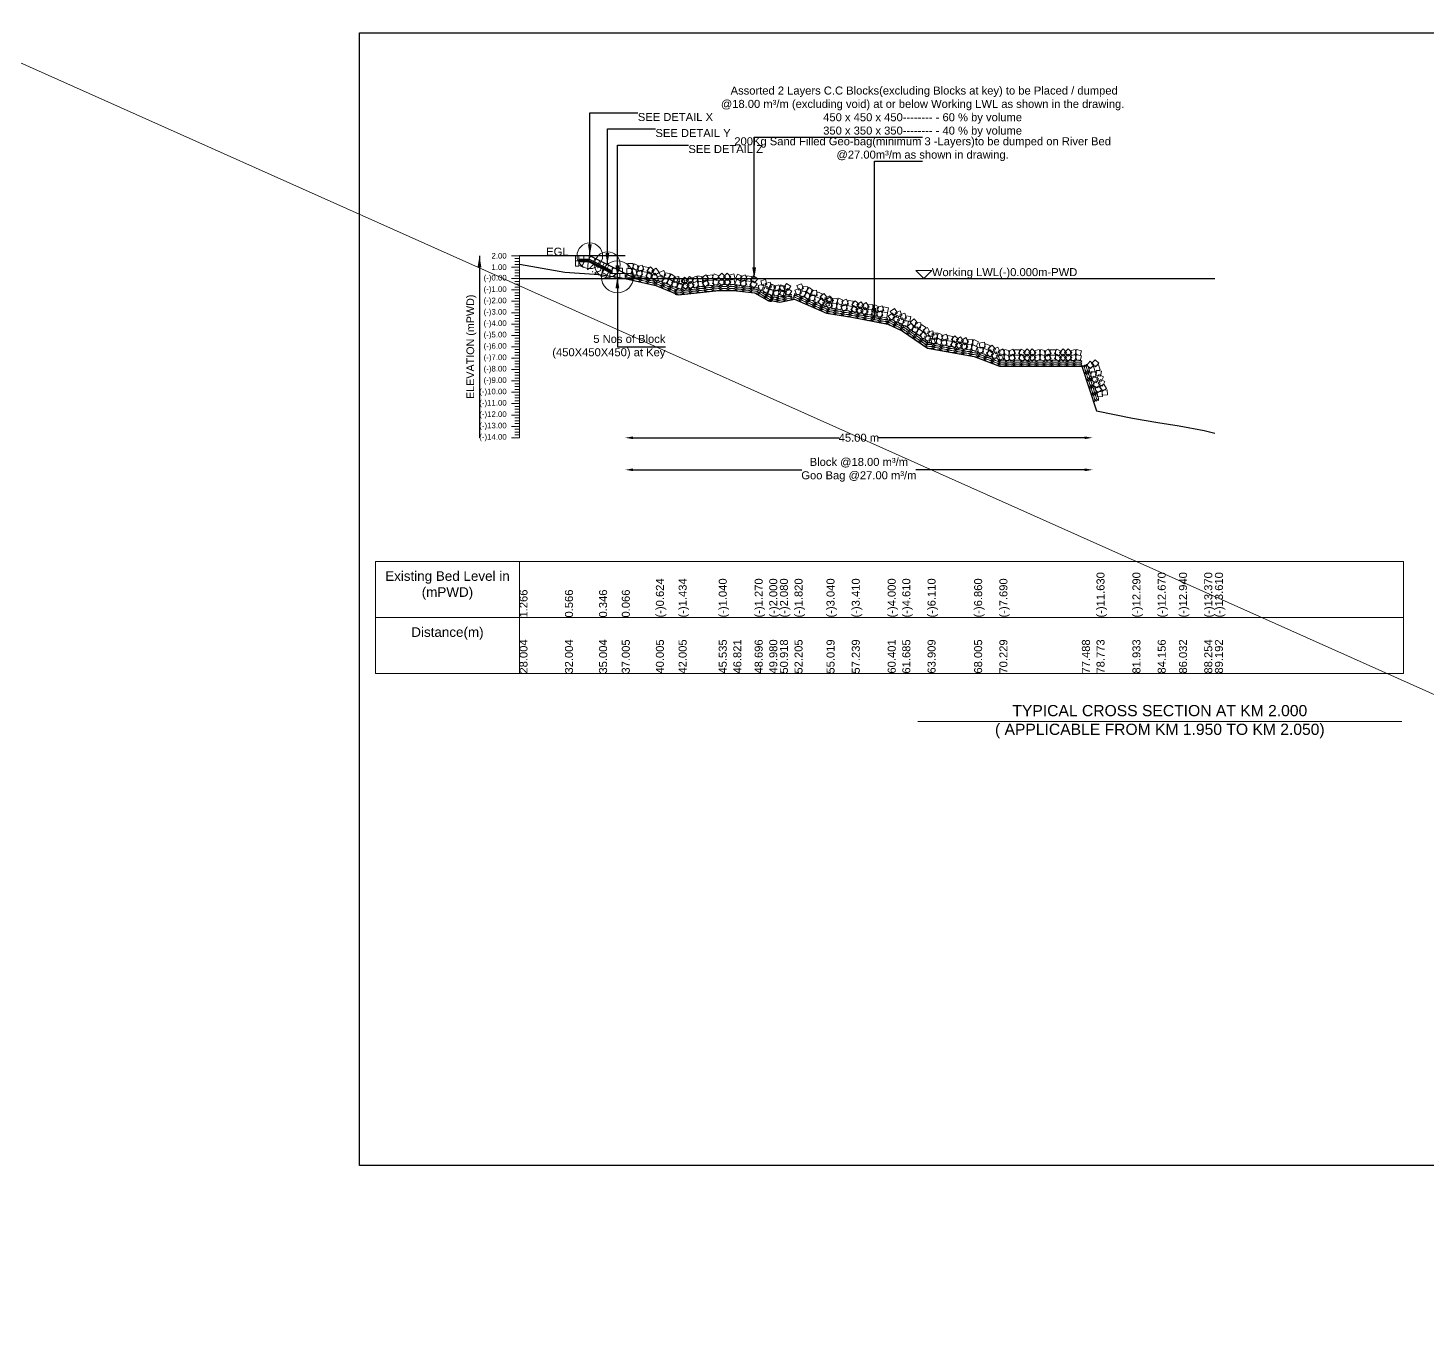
# Model space of a CAD drawing. Header units: inches. Extents: x 89000 to 1304432, y -10828 to 220529.
# Drawn here: x 489389 to 498129, y 171177 to 179231 of the extents above; entities that cross this region are included whole.
import ezdxf

# ---------------------------------------------------------------- set-up
doc = ezdxf.new("R2010")
doc.units = ezdxf.units.IN
doc.header["$LTSCALE"] = 7
doc.header["$MEASUREMENT"] = 0
for name, color, linetype, lineweight in [('Cross section Data Border', 7, 'Continuous', 9), ('Cross Section Labels', 7, 'Continuous', 9), ('Existing_Bed_Level for Xsection', 7, 'Continuous', 25), ('Long Section Labels', 7, 'Continuous', 9)]:
    doc.layers.add(name, color=color, linetype=linetype, lineweight=lineweight)
doc.styles.get("Standard").update_dxf_attribs({"font": 'arial.ttf'})
doc.dimstyles.new('Appron Lebeling Style', dxfattribs={"dimtxt": 50, "dimasz": 50, "dimexe": 0.18, "dimexo": 0.0625, "dimgap": 0.09, "dimtad": 0, "dimtih": 1, "dimtoh": 1, "dimdec": 4, "dimzin": 0, "dimdsep": 46, "dimtxsty": 'Standard', "dimcen": 0.09, "dimse1": 1, "dimse2": 1, "dimadec": 0, "dimazin": 0, "dimtfac": 1, "dimtdec": 4, "dimtofl": 0, "dimtmove": 0, "dimatfit": 3, "dimfxl": 1, "dimtolj": 1, "dimtzin": 0, "dimarcsym": 0})
doc.dimstyles.get("Standard").update_dxf_attribs({"dimtxt": 0.18, "dimasz": 0.18, "dimexe": 0.18, "dimexo": 0.0625, "dimgap": 0.09, "dimtad": 0, "dimtih": 1, "dimtoh": 1, "dimdec": 4, "dimzin": 0, "dimdsep": 46, "dimtxsty": 'Standard', "dimcen": 0.09, "dimadec": 0, "dimazin": 0, "dimtfac": 1, "dimtdec": 4, "dimtofl": 0, "dimtmove": 0, "dimatfit": 3, "dimfxl": 1, "dimtolj": 1, "dimtzin": 0, "dimarcsym": 0})

# ---------------------------------------------------------------- blocks, each defined once
blk = doc.blocks.new('*D38')
at = {"layer": 'Cross Section Labels', "color": 0, "lineweight": -2, "transparency": 16777216}
for p, q in [((493169.1, 176672.9), (494456.2, 176672.9)), ((495990.5, 176672.9), (494703.4, 176672.9))]:
    blk.add_line(p, q, dxfattribs=at)
at = {"layer": 'Cross Section Labels', "color": 0, "transparency": 16777216}
for points in [[(493169.1, 176681.3), (493169.1, 176664.6), (493119.1, 176672.9)], [(495990.5, 176681.3), (495990.5, 176664.6), (496040.5, 176672.9)]]:
    blk.add_solid(points, dxfattribs=at)
at = {"layer": 'Defpoints', "color": 0, "transparency": 16777216}
for p in [(493119.1, 177666.9), (496040.5, 176914.2), (496040.5, 176672.9)]:
    blk.add_point(p, dxfattribs=at)
at = {"layer": 'Cross Section Labels', "color": 0, "transparency": 16777216, "insert": (494579.8, 176672.9), "char_height": 50, "attachment_point": 5}
blk.add_mtext('\\A1;45.00 m', dxfattribs=at)
blk = doc.blocks.new('*D39')
at = {"layer": 'Cross Section Labels', "color": 0, "lineweight": -2, "transparency": 16777216}
for p, q in [((493169.1, 176472.9), (494224.2, 176472.9)), ((495990.5, 176472.9), (494935.4, 176472.9))]:
    blk.add_line(p, q, dxfattribs=at)
at = {"layer": 'Cross Section Labels', "color": 0, "transparency": 16777216}
for points in [[(493169.1, 176481.3), (493169.1, 176464.6), (493119.1, 176472.9)], [(495990.5, 176481.3), (495990.5, 176464.6), (496040.5, 176472.9)]]:
    blk.add_solid(points, dxfattribs=at)
at = {"layer": 'Defpoints', "color": 0, "transparency": 16777216}
for p in [(493119.1, 177666.9), (496040.5, 176914.2), (496040.5, 176472.9)]:
    blk.add_point(p, dxfattribs=at)
at = {"layer": 'Cross Section Labels', "color": 0, "transparency": 16777216, "insert": (494579.8, 176472.9), "char_height": 50, "attachment_point": 5}
blk.add_mtext('\\A1;Block @18.00 m³/m ^JGoo Bag @27.00 m³/m ', dxfattribs=at)

msp = doc.modelspace()

# ---------------------------------------------------------------- linework, layer by layer
msp.add_lwpolyline([(491459.68143, 179200.63194), (501459.68143, 179200.63194), (501459.68143, 172129.63194), (491459.68143, 172129.63194)], close=True)
at = {"layer": 'Cross section Data Border'}
msp.add_lwpolyline([(491559.68143, 175900.63194), (497982.33019, 175900.63194), (497982.33019, 175200.63194), (491559.68143, 175200.63194)], close=True, dxfattribs=at)
for points in [[(492459.68143, 175900.63194), (492459.68143, 175200.63194)], [(491559.68143, 175550.63194), (497982.33019, 175550.63194)]]:
    msp.add_lwpolyline(points, dxfattribs=at)
at = {"layer": 'Cross Section Labels'}
msp.add_line((398245.37019, 219683.66122), (824810.70103, 29239.67295), dxfattribs=at)
msp.add_lwpolyline([(494986.13875, 177666.94194), (495036.13875, 177716.94194), (494936.13875, 177716.94194)], close=True, dxfattribs=at)
msp.add_lwpolyline([(494947.68143, 174900.63194), (496459.68143, 174900.63194), (497971.68143, 174900.63194)], dxfattribs=at)
for centre, radius in [((492899.03875, 177808.94194), 80), ((493009.08875, 177753.91694), 80), ((493071.21375, 177677.59194), 100)]:
    msp.add_circle(centre, radius, dxfattribs=at)
at = {"layer": 'Existing_Bed_Level for Xsection'}
for points in [[(493119.13875, 177808.94194), (492459.68143, 177808.94194)], [(493183.03875, 177666.94194), (492903.53615, 177806.69324), (492899.03875, 177808.94194), (492894.0105, 177808.94194), (492830.1105, 177808.94194)], [(492830.1105, 177787.64194), (492894.0105, 177787.64194), (493039.26375, 177715.01531)], [(492830.1105, 177780.54194), (492892.33442, 177780.54194), (493039.26375, 177707.07727)], [(492830.1105, 177773.44194), (492890.65834, 177773.44194), (493039.26375, 177699.13923)], [(492459.68143, 177756.82794), (492743.71736, 177707.12794), (492956.7443, 177691.50794), (493098.76226, 177671.62794), (493311.7892, 177622.63794), (493453.80717, 177565.12794), (493704.39721, 177593.10194), (493795.69558, 177593.10194), (493928.83696, 177576.77194), (494020.04319, 177524.94194), (494020.04319, 177531.33194), (494086.58162, 177519.26194), (494177.98634, 177537.72194), (494377.74473, 177451.10194), (494535.43062, 177424.83194), (494759.87039, 177382.94194), (494851.03542, 177339.63194), (495008.93812, 177233.13194), (495299.81477, 177179.88194), (495457.65942, 177120.95194), (495973.0646, 177120.95194), (496064.28347, 176841.21194), (496288.66353, 176794.35194), (496446.53939, 176767.37194), (496579.6698, 176748.20194), (496737.45408, 176717.67194), (496804.09732, 176700.63194)], [(492459.68143, 177666.94194), (496804.09732, 177666.94194)]]:
    msp.add_lwpolyline(points, dxfattribs=at)
at = {"layer": 'Long Section Labels'}
for points in [[(492459.68143, 177808.94194), (492409.68143, 177808.94194)], [(492459.68143, 177791.19194), (492429.68143, 177791.19194)], [(492459.68143, 177773.44194), (492429.68143, 177773.44194)], [(492459.68143, 176672.94194), (492459.68143, 176743.94194), (492459.68143, 176814.94194), (492459.68143, 176885.94194), (492459.68143, 176956.94194), (492459.68143, 177027.94194), (492459.68143, 177098.94194), (492459.68143, 177169.94194), (492459.68143, 177240.94194), (492459.68143, 177311.94194), (492459.68143, 177382.94194), (492459.68143, 177453.94194), (492459.68143, 177524.94194), (492459.68143, 177595.94194), (492459.68143, 177666.94194), (492459.68143, 177737.94194), (492459.68143, 177808.94194)], [(492459.68143, 177737.94194), (492409.68143, 177737.94194)], [(492459.68143, 177755.69194), (492429.68143, 177755.69194)], [(492459.68143, 177720.19194), (492429.68143, 177720.19194)], [(492459.68143, 177702.44194), (492429.68143, 177702.44194)], [(492459.68143, 177684.69194), (492429.68143, 177684.69194)], [(492459.68143, 177666.94194), (492409.68143, 177666.94194)], [(492459.68143, 177595.94194), (492409.68143, 177595.94194)], [(492459.68143, 177649.19194), (492429.68143, 177649.19194)], [(492459.68143, 177631.44194), (492429.68143, 177631.44194)], [(492459.68143, 177613.69194), (492429.68143, 177613.69194)], [(492459.68143, 177524.94194), (492409.68143, 177524.94194)], [(492459.68143, 177578.19194), (492429.68143, 177578.19194)], [(492459.68143, 177560.44194), (492429.68143, 177560.44194)], [(492459.68143, 177542.69194), (492429.68143, 177542.69194)], [(492459.68143, 177507.19194), (492429.68143, 177507.19194)], [(492459.68143, 177453.94194), (492409.68143, 177453.94194)], [(492459.68143, 177489.44194), (492429.68143, 177489.44194)], [(492459.68143, 177471.69194), (492429.68143, 177471.69194)], [(492459.68143, 177436.19194), (492429.68143, 177436.19194)], [(492459.68143, 177418.44194), (492429.68143, 177418.44194)], [(492459.68143, 177382.94194), (492409.68143, 177382.94194)], [(492459.68143, 177400.69194), (492429.68143, 177400.69194)], [(492459.68143, 177365.19194), (492429.68143, 177365.19194)], [(492459.68143, 177347.44194), (492429.68143, 177347.44194)], [(492459.68143, 177329.69194), (492429.68143, 177329.69194)], [(492459.68143, 177311.94194), (492409.68143, 177311.94194)], [(492459.68143, 177240.94194), (492409.68143, 177240.94194)], [(492459.68143, 177294.19194), (492429.68143, 177294.19194)], [(492459.68143, 177276.44194), (492429.68143, 177276.44194)], [(492459.68143, 177258.69194), (492429.68143, 177258.69194)], [(492459.68143, 177169.94194), (492409.68143, 177169.94194)], [(492459.68143, 177223.19194), (492429.68143, 177223.19194)], [(492459.68143, 177205.44194), (492429.68143, 177205.44194)], [(492459.68143, 177187.69194), (492429.68143, 177187.69194)], [(492459.68143, 177098.94194), (492409.68143, 177098.94194)], [(492459.68143, 177152.19194), (492429.68143, 177152.19194)], [(492459.68143, 177134.44194), (492429.68143, 177134.44194)], [(492459.68143, 177116.69194), (492429.68143, 177116.69194)], [(492459.68143, 177081.19194), (492429.68143, 177081.19194)], [(492459.68143, 177027.94194), (492409.68143, 177027.94194)], [(492459.68143, 177063.44194), (492429.68143, 177063.44194)], [(492459.68143, 177045.69194), (492429.68143, 177045.69194)], [(492459.68143, 177010.19194), (492429.68143, 177010.19194)], [(492459.68143, 176992.44194), (492429.68143, 176992.44194)], [(492459.68143, 176956.94194), (492409.68143, 176956.94194)], [(492459.68143, 176974.69194), (492429.68143, 176974.69194)], [(492459.68143, 176939.19194), (492429.68143, 176939.19194)], [(492459.68143, 176921.44194), (492429.68143, 176921.44194)], [(492459.68143, 176903.69194), (492429.68143, 176903.69194)], [(492459.68143, 176885.94194), (492409.68143, 176885.94194)], [(492459.68143, 176814.94194), (492409.68143, 176814.94194)], [(492459.68143, 176868.19194), (492429.68143, 176868.19194)], [(492459.68143, 176850.44194), (492429.68143, 176850.44194)], [(492459.68143, 176832.69194), (492429.68143, 176832.69194)], [(492459.68143, 176743.94194), (492409.68143, 176743.94194)], [(492459.68143, 176797.19194), (492429.68143, 176797.19194)], [(492459.68143, 176779.44194), (492429.68143, 176779.44194)], [(492459.68143, 176761.69194), (492429.68143, 176761.69194)], [(492459.68143, 176726.19194), (492429.68143, 176726.19194)], [(492459.68143, 176672.94194), (492409.68143, 176672.94194)], [(492459.68143, 176708.44194), (492429.68143, 176708.44194)], [(492459.68143, 176690.69194), (492429.68143, 176690.69194)]]:
    msp.add_lwpolyline(points, dxfattribs=at)
for points in [[(492830.1105, 177808.94194), (492808.8105, 177808.94194), (492808.8105, 177776.99194), (492830.1105, 177776.99194)], [(492830.1105, 177776.99194), (492808.8105, 177776.99194), (492808.8105, 177745.04194), (492830.1105, 177745.04194)], [(492862.0605, 177808.94194), (492830.1105, 177808.94194), (492830.1105, 177787.64194), (492862.0605, 177787.64194)], [(492894.0105, 177808.94194), (492862.0605, 177808.94194), (492862.0605, 177787.64194), (492894.0105, 177787.64194)], [(492932.1131, 177792.40476), (492903.53615, 177806.69324), (492894.0105, 177787.64194), (492922.58745, 177773.35346)], [(492960.69005, 177778.11629), (492932.1131, 177792.40476), (492922.58745, 177773.35346), (492951.1644, 177759.06499)], [(492989.267, 177763.82781), (492960.69005, 177778.11629), (492951.1644, 177759.06499), (492979.74135, 177744.77651)], [(493017.84395, 177749.53934), (492989.267, 177763.82781), (492979.74135, 177744.77651), (493008.3183, 177730.48804)], [(493046.4209, 177735.25086), (493017.84395, 177749.53934), (493008.3183, 177730.48804), (493036.89525, 177716.19957)], [(493055.23875, 177698.89194), (493023.28875, 177698.89194), (493023.28875, 177666.94194), (493055.23875, 177666.94194)], [(493071.21375, 177730.84194), (493039.26375, 177730.84194), (493039.26375, 177698.89194), (493071.21375, 177698.89194)], [(493087.18875, 177698.89194), (493055.23875, 177698.89194), (493055.23875, 177666.94194), (493087.18875, 177666.94194)], [(493103.16375, 177730.84194), (493071.21375, 177730.84194), (493071.21375, 177698.89194), (493103.16375, 177698.89194)], [(493119.13875, 177698.89194), (493087.18875, 177698.89194), (493087.18875, 177666.94194), (493119.13875, 177666.94194)], [(493161.79346, 177730.75809), (493129.86411, 177729.60944), (493131.01276, 177697.6801), (493162.94211, 177698.82875)], [(493168.95412, 177761.89533), (493137.02477, 177760.74668), (493138.17342, 177728.81733), (493170.10277, 177729.96598)], [(493199.14094, 177713.67779), (493170.921, 177728.65902), (493155.93976, 177700.43908), (493184.1597, 177685.45785)], [(493206.3016, 177744.81502), (493178.08165, 177759.79626), (493163.10042, 177731.57632), (493191.32036, 177716.59508)], [(493219.27886, 177719.84807), (493188.72729, 177710.49905), (493198.07631, 177679.94748), (493228.62788, 177689.2965)], [(493226.43952, 177750.9853), (493195.88795, 177741.63629), (493205.23696, 177711.08472), (493235.78854, 177720.43373)], [(493258.96377, 177704.72541), (493227.82653, 177711.88607), (493220.66587, 177680.74883), (493251.80311, 177673.58817)], [(493266.12443, 177735.86264), (493234.98719, 177743.0233), (493227.82653, 177711.88607), (493258.96377, 177704.72541)], [(493293.52919, 177686.39767), (493270.13085, 177708.15359), (493248.37493, 177684.75525), (493271.77326, 177662.99933)], [(493300.68985, 177717.5349), (493277.29151, 177739.29083), (493255.53558, 177715.89249), (493278.93392, 177694.13656)], [(493307.16141, 177700.43113), (493280.07396, 177683.48792), (493297.01718, 177656.40047), (493324.10463, 177673.34368)], [(493314.32207, 177731.56837), (493287.23462, 177714.62515), (493304.17783, 177687.5377), (493331.26528, 177704.48092)], [(493361.58509, 177658.78425), (493349.11284, 177688.1993), (493319.69778, 177675.72705), (493332.17003, 177646.312)], [(493373.57725, 177688.39827), (493361.105, 177717.81333), (493331.68995, 177705.34108), (493344.1622, 177675.92602)], [(493400.05865, 177698.77603), (493368.34911, 177702.68853), (493364.4366, 177670.979), (493396.14614, 177667.06649)], [(493434.23696, 177676.00733), (493408.73967, 177695.26066), (493389.48634, 177669.76337), (493414.98363, 177650.51004)], [(493455.09701, 177678.91707), (493423.45179, 177674.51452), (493427.85434, 177642.8693), (493459.49956, 177647.27185)], [(493546.85348, 177660.1816), (493521.8865, 177680.11781), (493501.95029, 177655.15084), (493526.91726, 177635.21462)], [(493565.20615, 177681.91041), (493535.45509, 177670.26236), (493547.10314, 177640.51131), (493576.8542, 177652.15936)], [(493606.1014, 177678.14879), (493574.51412, 177682.94949), (493569.71343, 177651.36221), (493601.3007, 177646.56152)], [(493623.06367, 177690.63436), (493597.32595, 177671.70364), (493616.25668, 177645.96592), (493641.9944, 177664.89664)], [(493665.517, 177689.49349), (493633.76424, 177685.94885), (493637.30888, 177654.19608), (493669.06164, 177657.74072)], [(493704.1996, 177683.63422), (493674.92091, 177696.42332), (493662.13181, 177667.14464), (493691.41049, 177654.35553)], [(493724.38502, 177699.829), (493701.78396, 177677.24593), (493724.36703, 177654.64488), (493746.96808, 177677.22794)], [(493778.91808, 177677.24593), (493756.31703, 177699.829), (493733.73396, 177677.22794), (493756.33502, 177654.64488)], [(493799.56813, 177696.8045), (493768.70846, 177688.52904), (493776.98392, 177657.66937), (493807.84359, 177665.94483)], [(493851.08282, 177682.45081), (493821.46013, 177694.42155), (493809.48939, 177664.79886), (493839.11208, 177652.82811)], [(493870.4714, 177690.67829), (493841.05543, 177678.20819), (493853.52553, 177648.79223), (493882.9415, 177661.26233)], [(493911.51179, 177679.75708), (493879.79943, 177683.64666), (493875.90986, 177651.9343), (493907.62222, 177648.04472)], [(493947.79308, 177665.11665), (493922.26265, 177684.32602), (493903.05329, 177658.79559), (493928.58372, 177639.58622)], [(493388.06648, 177669.162), (493356.35695, 177673.07451), (493352.44444, 177641.36497), (493384.15398, 177637.45246)], [(493422.2448, 177646.3933), (493396.74751, 177665.64663), (493377.49418, 177640.14934), (493402.99147, 177620.89601)], [(493443.10485, 177649.30304), (493411.45963, 177644.9005), (493415.86218, 177613.25527), (493447.5074, 177617.65782)], [(493479.90063, 177628.09793), (493450.28661, 177640.09009), (493438.29444, 177610.47606), (493467.90847, 177598.4839)], [(493481.93025, 177658.82173), (493452.65157, 177671.61083), (493439.86246, 177642.33215), (493469.14115, 177629.54304)], [(493485.47489, 177627.06896), (493456.19621, 177639.85807), (493443.4071, 177610.57938), (493472.68579, 177597.79028)], [(493491.8928, 177657.71195), (493462.27877, 177669.70412), (493450.28661, 177640.09009), (493479.90063, 177628.09793)], [(493490.15162, 177676.57517), (493470.19553, 177651.62408), (493495.14662, 177631.66799), (493515.10271, 177656.61908)], [(493493.69626, 177644.8224), (493473.74017, 177619.87131), (493498.69126, 177599.91522), (493518.64735, 177624.86631)], [(493550.39812, 177628.42883), (493525.43115, 177648.36505), (493505.49493, 177623.39808), (493530.46191, 177603.46186)], [(493568.75079, 177650.15765), (493538.99974, 177638.5096), (493550.64779, 177608.75854), (493580.39884, 177620.40659)], [(493609.64604, 177646.39603), (493578.05877, 177651.19672), (493573.25807, 177619.60945), (493604.84534, 177614.80875)], [(493626.60832, 177658.8816), (493600.8706, 177639.95088), (493619.80132, 177614.21316), (493645.53904, 177633.14388)], [(493669.06164, 177657.74072), (493637.30888, 177654.19608), (493640.85352, 177622.44332), (493672.60628, 177625.98796)], [(493707.74424, 177651.88145), (493678.46556, 177664.67056), (493665.67645, 177635.39187), (493694.95514, 177622.60277)], [(493724.38502, 177667.879), (493701.78396, 177645.29593), (493724.36703, 177622.69488), (493746.96808, 177645.27794)], [(493778.91808, 177645.29593), (493756.31703, 177667.879), (493733.73396, 177645.27794), (493756.33502, 177622.69488)], [(493799.56813, 177664.8545), (493768.70846, 177656.57904), (493776.98392, 177625.71937), (493807.84359, 177633.99483)], [(493847.19325, 177650.73845), (493817.57056, 177662.70919), (493805.59982, 177633.0865), (493835.22251, 177621.11576)], [(493866.58183, 177658.96594), (493837.16586, 177646.49583), (493849.63596, 177617.07987), (493879.05193, 177629.54997)], [(493907.62222, 177648.04472), (493875.90986, 177651.9343), (493872.02029, 177620.22194), (493903.73265, 177616.33237)], [(493943.90351, 177633.40429), (493918.37308, 177652.61366), (493899.16372, 177627.08323), (493924.69415, 177607.87386)], [(493981.60579, 177632.79258), (493950.79832, 177624.32483), (493959.26607, 177593.51737), (493990.07353, 177601.98512)], [(493997.39129, 177660.57063), (493966.58383, 177652.10289), (493975.05158, 177621.29543), (494005.85904, 177629.76317)], [(494017.86048, 177586.21525), (494009.3682, 177617.01596), (493978.56749, 177608.52369), (493987.05977, 177577.72298)], [(494033.64598, 177613.99331), (494025.15371, 177644.79402), (493994.353, 177636.30174), (494002.84527, 177605.50103)], [(494045.47738, 177593.01737), (494014.55863, 177601.0693), (494006.5067, 177570.15056), (494037.42544, 177562.09862)], [(494053.32921, 177589.80692), (494024.44213, 177603.45752), (494010.79153, 177574.57043), (494039.67861, 177560.91983)], [(494059.03184, 177621.24388), (494030.14476, 177634.89448), (494016.49416, 177606.00739), (494045.38124, 177592.35679)], [(494061.26288, 177620.79542), (494030.34414, 177628.84736), (494022.2922, 177597.92861), (494053.21095, 177589.87668)], [(494073.15789, 177596.90845), (494043.07492, 177586.14661), (494053.83677, 177556.06363), (494083.91974, 177566.82548)], [(494078.86052, 177628.34541), (494048.77755, 177617.58357), (494059.5394, 177587.50059), (494089.62237, 177598.26244)], [(494120.51263, 177617.92693), (494090.22217, 177628.09012), (494080.05897, 177597.79967), (494110.34943, 177587.63647)], [(494119.20672, 177615.08754), (494087.76976, 177620.79017), (494082.06713, 177589.35321), (494113.50409, 177583.65058)], [(494126.83752, 177586.60923), (494096.54706, 177596.77243), (494086.38386, 177566.48197), (494116.67432, 177556.31877)], [(494127.13994, 177636.33492), (494109.45676, 177609.72463), (494136.06705, 177592.04145), (494153.75023, 177618.65174)], [(494133.46483, 177605.01722), (494115.78165, 177578.40693), (494142.39194, 177560.72375), (494160.07512, 177587.33404)], [(494220.96663, 177575.97443), (494209.21536, 177605.68487), (494179.50492, 177593.9336), (494191.25619, 177564.22316)], [(494233.67736, 177605.28722), (494221.92609, 177634.99766), (494192.21565, 177623.2464), (494203.96691, 177593.53596)], [(494247.69321, 177585.70336), (494216.0885, 177590.38793), (494211.40393, 177558.78322), (494243.00864, 177554.09865)], [(494260.40393, 177615.01615), (494228.79923, 177619.70072), (494224.11466, 177588.09602), (494255.71936, 177583.41145)], [(494294.01688, 177591.42079), (494268.99665, 177611.29014), (494249.12731, 177586.26992), (494274.14753, 177566.40057)], [(494314.94168, 177593.821), (494283.19851, 177590.19143), (494286.82809, 177558.44826), (494318.57126, 177562.07784)], [(494113.50409, 177583.65058), (494082.06713, 177589.35321), (494076.36449, 177557.91625), (494107.80145, 177552.21361)], [(494281.30615, 177562.108), (494256.28593, 177581.97735), (494236.41658, 177556.95713), (494261.4368, 177537.08778)], [(494302.23095, 177564.50821), (494270.48779, 177560.87863), (494274.11737, 177529.13546), (494305.86053, 177532.76504)], [(494338.49871, 177542.41214), (494309.18592, 177555.12287), (494296.47519, 177525.81008), (494325.78799, 177513.09935)], [(494351.20944, 177571.72494), (494321.89665, 177584.43567), (494309.18592, 177555.12287), (494338.49871, 177542.41214)], [(494369.14897, 177518.09679), (494350.10334, 177543.7496), (494324.45053, 177524.70398), (494343.49616, 177499.05117)], [(494381.85969, 177547.40959), (494362.81407, 177573.0624), (494337.16126, 177554.01677), (494356.20688, 177528.36396)], [(494385.10864, 177529.41335), (494355.38885, 177517.68575), (494367.11645, 177487.96596), (494396.83624, 177499.69356)], [(494397.81936, 177558.72615), (494368.09957, 177546.99854), (494379.82718, 177517.27876), (494409.54697, 177529.00636)], [(494416.04658, 177497.63431), (494397.4639, 177523.62444), (494371.47378, 177505.04177), (494390.05645, 177479.05164)], [(494421.29699, 177529.14995), (494402.71432, 177555.14008), (494376.72419, 177536.55741), (494395.30686, 177510.56728)], [(494439.62999, 177513.53352), (494407.82993, 177510.4418), (494410.92165, 177478.64174), (494442.72171, 177481.73346)], [(494444.8804, 177545.04916), (494413.08034, 177541.95744), (494416.17206, 177510.15738), (494447.97212, 177513.2491)], [(494477.94866, 177498.76023), (494448.86845, 177511.99442), (494435.63426, 177482.91421), (494464.71447, 177469.68002)], [(494483.19907, 177530.27587), (494454.11886, 177543.51006), (494440.88467, 177514.42985), (494469.96488, 177501.19566)], [(494497.67327, 177506.14589), (494467.74801, 177494.95298), (494478.94093, 177465.02772), (494508.86619, 177476.22063)], [(494502.92369, 177537.66153), (494472.99843, 177526.46862), (494484.19134, 177496.54336), (494514.1166, 177507.73627)], [(494543.45618, 177524.98465), (494511.94054, 177530.23506), (494506.69013, 177498.71942), (494538.20577, 177493.46901)], [(494580.69777, 177507.93258), (494556.41652, 177528.6985), (494535.6506, 177504.41725), (494559.93184, 177483.65133)], [(494593.73572, 177522.51982), (494567.37492, 177504.46682), (494585.42791, 177478.10602), (494611.78871, 177496.15902)], [(494643.19965, 177490.3147), (494625.12567, 177516.66112), (494598.77925, 177498.58713), (494616.85323, 177472.24072)], [(494667.08764, 177505.75251), (494635.2335, 177503.27948), (494637.70652, 177471.42533), (494669.56067, 177473.89836)], [(494705.11192, 177490.23719), (494676.29444, 177504.03413), (494662.49751, 177475.21665), (494691.31499, 177461.41971)], [(494538.20577, 177493.46901), (494506.69013, 177498.71942), (494501.43972, 177467.20378), (494532.95536, 177461.95337)], [(494574.83577, 177476.52495), (494550.55452, 177497.29087), (494529.7886, 177473.00962), (494554.06985, 177452.2437)], [(494587.87372, 177491.11218), (494561.51292, 177473.05919), (494579.56591, 177446.69839), (494605.92671, 177464.75138)], [(494637.33765, 177458.90707), (494619.26367, 177485.25348), (494592.91725, 177467.1795), (494610.99123, 177440.83309)], [(494661.22564, 177474.34487), (494629.3715, 177471.87184), (494631.84452, 177440.0177), (494663.69867, 177442.49073)], [(494699.24992, 177458.82956), (494670.43244, 177472.62649), (494656.63551, 177443.80901), (494685.45299, 177430.01208)], [(494719.11437, 177465.83044), (494688.9772, 177455.2213), (494699.58633, 177425.08414), (494729.7235, 177435.69327)], [(494724.97637, 177497.23807), (494694.8392, 177486.62894), (494705.44833, 177456.49177), (494735.5855, 177467.1009)], [(494759.3928, 177452.3681), (494727.98517, 177458.2301), (494722.12317, 177426.82247), (494753.5308, 177420.96047)], [(494765.2548, 177483.77574), (494733.84717, 177489.63774), (494727.98517, 177458.2301), (494759.3928, 177452.3681)], [(494806.98592, 177424.82124), (494788.83266, 177451.1131), (494762.5408, 177432.95984), (494780.69406, 177406.66798)], [(494820.69599, 177453.68014), (494802.54273, 177479.972), (494776.25087, 177461.81875), (494794.40413, 177435.52689)], [(494823.32487, 177435.58293), (494793.2198, 177424.88308), (494803.91966, 177394.778), (494834.02473, 177405.47786)], [(494837.03495, 177464.44184), (494806.92987, 177453.74198), (494817.62973, 177423.63691), (494847.7348, 177434.33676)], [(494862.89136, 177391.78404), (494852.16753, 177421.88058), (494822.07098, 177411.15675), (494832.79481, 177381.06021)], [(494876.60143, 177420.64294), (494865.8776, 177450.73949), (494835.78106, 177440.01566), (494846.50488, 177409.91911)], [(494903.64641, 177429.44811), (494872.22126, 177435.21549), (494866.45389, 177403.79034), (494897.87903, 177398.02297)], [(494945.1892, 177391.23203), (494924.23225, 177415.3486), (494900.11569, 177394.39164), (494921.07264, 177370.27508)], [(494889.93634, 177400.58921), (494858.51119, 177406.35658), (494852.74381, 177374.93144), (494884.16896, 177369.16406)], [(494927.32376, 177364.74376), (494906.36681, 177388.86032), (494882.25025, 177367.90337), (494903.2072, 177343.78681)], [(494948.33416, 177363.27014), (494916.46327, 177365.51701), (494914.21639, 177333.64611), (494946.08729, 177331.39924)], [(494966.1996, 177389.75841), (494934.3287, 177392.00528), (494932.08183, 177360.13439), (494963.95273, 177357.88752)], [(494979.94041, 177334.90411), (494953.45213, 177352.76954), (494935.58669, 177326.28127), (494962.07497, 177308.41583)], [(494997.80585, 177361.39238), (494971.31757, 177379.25782), (494953.45213, 177352.76954), (494979.94041, 177334.90411)], [(495005.61765, 177305.38541), (494991.59366, 177334.09308), (494962.88599, 177320.06909), (494976.90998, 177291.36142)], [(495023.48309, 177331.87368), (495009.4591, 177360.58135), (494980.75143, 177346.55736), (494994.77542, 177317.84969)], [(495041.24576, 177340.07509), (495009.88053, 177333.99031), (495015.96531, 177302.62508), (495047.33054, 177308.70985)], [(495069.09162, 177327.54577), (495037.24622, 177324.96263), (495039.82935, 177293.11723), (495071.67476, 177295.70036)], [(495023.38033, 177313.58682), (494992.01509, 177307.50204), (494998.09987, 177276.1368), (495029.4651, 177282.22158)], [(495055.96343, 177264.37106), (495049.85368, 177295.73144), (495018.4933, 177289.62169), (495024.60305, 177258.26131)], [(495063.33824, 177296.11806), (495031.49283, 177293.53492), (495034.07597, 177261.68952), (495065.92137, 177264.27265)], [(495073.82887, 177290.85933), (495067.71912, 177322.21971), (495036.35874, 177316.10996), (495042.46849, 177284.74958)], [(495101.41593, 177280.73429), (495072.55092, 177294.43152), (495058.8537, 177265.56651), (495087.7187, 177251.86929)], [(495107.16931, 177312.162), (495078.30431, 177325.85923), (495064.60708, 177296.99422), (495093.47209, 177283.297)], [(495121.25605, 177287.8038), (495091.15574, 177277.09054), (495101.869, 177246.99023), (495131.96931, 177257.70349)], [(495127.00944, 177319.23151), (495096.90913, 177308.51825), (495107.62238, 177278.41794), (495137.72269, 177289.1312)], [(495161.58078, 177274.48079), (495130.15307, 177280.23418), (495124.39969, 177248.80647), (495155.8274, 177243.05308)], [(495167.33417, 177305.9085), (495135.90646, 177311.66189), (495130.15307, 177280.23418), (495161.58078, 177274.48079)], [(495196.93532, 177257.72576), (495172.58243, 177278.40762), (495151.90057, 177254.05472), (495176.25347, 177233.37287)], [(495202.68871, 177289.15347), (495178.33582, 177309.83533), (495157.65396, 177285.48244), (495182.00685, 177264.80058)], [(495209.92277, 177272.35798), (495183.62453, 177254.21396), (495201.76855, 177227.91573), (495228.06679, 177246.05975)], [(495215.67615, 177303.78569), (495189.37792, 177285.64167), (495207.52194, 177259.34344), (495233.82017, 177277.48746)], [(495259.49774, 177240.32406), (495241.33278, 177266.60784), (495215.049, 177248.44288), (495233.21396, 177222.1591)], [(495265.25112, 177271.75177), (495247.08617, 177298.03555), (495220.80239, 177279.87059), (495238.96735, 177253.58682)], [(495283.33222, 177255.84436), (495251.48681, 177253.26122), (495254.06995, 177221.41581), (495285.91535, 177223.99895)], [(495289.0856, 177287.27207), (495257.2402, 177284.68893), (495259.82333, 177252.84353), (495291.66874, 177255.42666)], [(495321.40991, 177240.46059), (495292.5449, 177254.15781), (495278.84768, 177225.29281), (495307.71268, 177211.59558)], [(495327.16329, 177271.8883), (495298.29829, 177285.58553), (495284.60106, 177256.72052), (495313.46607, 177243.02329)], [(495363.64456, 177269.14869), (495332.13209, 177263.87928), (495337.40151, 177232.36681), (495368.91398, 177237.63622)], [(495401.00848, 177248.96145), (495371.07647, 177260.13632), (495359.90161, 177230.20432), (495389.83361, 177219.02945)], [(495432.87741, 177226.26684), (495412.52822, 177250.89838), (495387.89668, 177230.54919), (495408.24587, 177205.91765)], [(495352.4697, 177239.21669), (495320.95723, 177233.94728), (495326.22664, 177202.43481), (495357.73911, 177207.70422)], [(495389.83361, 177219.02945), (495359.90161, 177230.20432), (495348.72674, 177200.27231), (495378.65874, 177189.09745)], [(495421.70254, 177196.33484), (495401.35335, 177220.96638), (495376.72181, 177200.61719), (495397.071, 177175.98565)], [(495437.05443, 177208.46312), (495407.98221, 177195.2114), (495421.23393, 177166.13917), (495450.30616, 177179.39089)], [(495448.2293, 177238.39512), (495419.15707, 177225.1434), (495432.4088, 177196.07117), (495461.48102, 177209.3229)], [(495480.24445, 177168.23288), (495466.96958, 177197.29455), (495437.90792, 177184.01968), (495451.18279, 177154.95801)], [(495491.41932, 177198.16489), (495478.14445, 177227.22655), (495449.08278, 177213.95168), (495462.35766, 177184.89001)], [(495482.93097, 177224.6545), (495452.0713, 177216.37904), (495460.34676, 177185.51937), (495491.20643, 177193.79483)], [(495482.93097, 177192.7045), (495452.0713, 177184.42904), (495460.34676, 177153.56937), (495491.20643, 177161.84483)], [(495523.15643, 177216.37904), (495492.29676, 177224.6545), (495484.0213, 177193.79483), (495514.88097, 177185.51937)], [(495523.15643, 177184.42904), (495492.29676, 177192.7045), (495484.0213, 177161.84483), (495514.88097, 177153.56937)], [(495541.39918, 177226.90569), (495513.72011, 177210.94726), (495529.67854, 177183.26819), (495557.35761, 177199.22662)], [(495541.39918, 177194.95569), (495513.72011, 177178.99726), (495529.67854, 177151.31819), (495557.35761, 177167.27662)], [(495583.46386, 177221.06194), (495551.51386, 177221.06194), (495551.51386, 177189.11194), (495583.46386, 177189.11194)], [(495583.46386, 177189.11194), (495551.51386, 177189.11194), (495551.51386, 177157.16194), (495583.46386, 177157.16194)], [(495621.25761, 177210.94726), (495593.57854, 177226.90569), (495577.62011, 177199.22662), (495605.29918, 177183.26819)], [(495621.25761, 177178.99726), (495593.57854, 177194.95569), (495577.62011, 177167.27662), (495605.29918, 177151.31819)], [(495631.39786, 177227.679), (495608.7968, 177205.09593), (495631.37987, 177182.49488), (495653.98092, 177205.07794)], [(495631.39786, 177195.729), (495608.7968, 177173.14593), (495631.37987, 177150.54488), (495653.98092, 177173.12794)], [(495685.93092, 177205.09593), (495663.32987, 177227.679), (495640.7468, 177205.07794), (495663.34786, 177182.49488)], [(495685.93092, 177173.14593), (495663.32987, 177195.729), (495640.7468, 177173.12794), (495663.34786, 177150.54488)], [(495706.58097, 177224.6545), (495675.7213, 177216.37904), (495683.99676, 177185.51937), (495714.85643, 177193.79483)], [(495706.58097, 177192.7045), (495675.7213, 177184.42904), (495683.99676, 177153.56937), (495714.85643, 177161.84483)], [(495746.80643, 177216.37904), (495715.94676, 177224.6545), (495707.6713, 177193.79483), (495738.53097, 177185.51937)], [(495746.80643, 177184.42904), (495715.94676, 177192.7045), (495707.6713, 177161.84483), (495738.53097, 177153.56937)], [(495765.04918, 177226.90569), (495737.37011, 177210.94726), (495753.32854, 177183.26819), (495781.00761, 177199.22662)], [(495765.04918, 177194.95569), (495737.37011, 177178.99726), (495753.32854, 177151.31819), (495781.00761, 177167.27662)], [(495807.11386, 177221.06194), (495775.16386, 177221.06194), (495775.16386, 177189.11194), (495807.11386, 177189.11194)], [(495807.11386, 177189.11194), (495775.16386, 177189.11194), (495775.16386, 177157.16194), (495807.11386, 177157.16194)], [(495844.90761, 177210.94726), (495817.22854, 177226.90569), (495801.27011, 177199.22662), (495828.94918, 177183.26819)], [(495844.90761, 177178.99726), (495817.22854, 177194.95569), (495801.27011, 177167.27662), (495828.94918, 177151.31819)], [(495855.04786, 177227.679), (495832.4468, 177205.09593), (495855.02987, 177182.49488), (495877.63092, 177205.07794)], [(495855.04786, 177195.729), (495832.4468, 177173.14593), (495855.02987, 177150.54488), (495877.63092, 177173.12794)], [(495909.58092, 177205.09593), (495886.97987, 177227.679), (495864.3968, 177205.07794), (495886.99786, 177182.49488)], [(495909.58092, 177173.14593), (495886.97987, 177195.729), (495864.3968, 177173.12794), (495886.99786, 177150.54488)], [(495930.23097, 177224.6545), (495899.3713, 177216.37904), (495907.64676, 177185.51937), (495938.50643, 177193.79483)], [(495930.23097, 177192.7045), (495899.3713, 177184.42904), (495907.64676, 177153.56937), (495938.50643, 177161.84483)], [(495970.45643, 177216.37904), (495939.59676, 177224.6545), (495931.3213, 177193.79483), (495962.18097, 177185.51937)], [(495970.45643, 177184.42904), (495939.59676, 177192.7045), (495931.3213, 177161.84483), (495962.18097, 177153.56937)], [(496078.64508, 177138.93528), (496054.89189, 177160.30321), (496033.52396, 177136.55002), (496057.27714, 177115.18209)], [(496048.26924, 177129.03019), (496024.51605, 177150.39812), (496003.14811, 177126.64493), (496026.9013, 177105.277)], [(496055.75423, 177087.22635), (496045.84914, 177117.60219), (496015.4733, 177107.6971), (496025.37839, 177077.32126)], [(496057.85466, 177048.15894), (496064.4458, 177079.42168), (496033.18305, 177086.01283), (496026.59191, 177054.75008)], [(496086.13007, 177097.13144), (496076.22498, 177127.50728), (496045.84914, 177117.60219), (496055.75423, 177087.22635)], [(496088.2305, 177058.06403), (496094.82164, 177089.32677), (496063.55889, 177095.91792), (496056.96775, 177064.65517)], [(496107.28154, 177053.61054), (496078.80438, 177068.09688), (496064.31804, 177039.61973), (496092.79519, 177025.13338)], [(496076.9057, 177043.70545), (496048.42854, 177058.19179), (496033.9422, 177029.71464), (496062.41935, 177015.22829)], [(496072.34154, 176984.85803), (496086.80521, 177013.34671), (496058.31653, 177027.81037), (496043.85286, 176999.32169)], [(496097.33837, 176971.28892), (496079.90357, 176998.0626), (496053.12988, 176980.6278), (496070.56468, 176953.85412)], [(496102.71738, 176994.76312), (496117.18105, 177023.2518), (496088.69237, 177037.71546), (496074.2287, 177009.22678)], [(496127.71421, 176981.19401), (496110.27941, 177007.96769), (496083.50572, 176990.53289), (496100.94052, 176963.75921)], [(496101.94127, 176930.4798), (496100.24194, 176962.38458), (496068.33716, 176960.68524), (496070.0365, 176928.78046)], [(496132.31711, 176940.38489), (496130.61778, 176972.28967), (496098.713, 176970.59033), (496100.41234, 176938.68555)]]:
    msp.add_lwpolyline(points, close=True, dxfattribs=at)
for centre, major_axis in [((493146.22417, 177679.29067), (23.02772, -5.2957)), ((493148.92931, 177691.05362), (23.02772, -5.2957)), ((493192.27961, 177668.69926), (23.02772, -5.2957)), ((493194.98474, 177680.46221), (23.02772, -5.2957)), ((493241.04018, 177669.8708), (23.02772, -5.2957)), ((493143.51904, 177667.52771), (23.02772, -5.2957)), ((493189.57447, 177656.9363), (23.02772, -5.2957)), ((493235.6299, 177646.34489), (23.02772, -5.2957)), ((493238.33504, 177658.10785), (23.02772, -5.2957)), ((493281.68533, 177635.75348), (23.02772, -5.2957)), ((493284.39047, 177647.51644), (23.02772, -5.2957)), ((493287.09561, 177659.27939), (23.02772, -5.2957)), ((493327.93921, 177622.60906), (21.90122, -8.86887)), ((493332.46958, 177633.79658), (21.90122, -8.86887)), ((493336.99996, 177644.9841), (21.90122, -8.86887)), ((493371.74164, 177604.87132), (21.90122, -8.86887)), ((493376.27202, 177616.05884), (21.90122, -8.86887)), ((493380.80239, 177627.24636), (21.90122, -8.86887)), ((493415.54408, 177587.13357), (21.90122, -8.86887)), ((493420.07445, 177598.32109), (21.90122, -8.86887)), ((493424.60482, 177609.50861), (21.90122, -8.86887)), ((493453.97007, 177595.50856), (23.48293, 2.62146)), ((493455.30916, 177583.51307), (23.48293, 2.62146)), ((493500.93594, 177600.75148), (23.48293, 2.62146)), ((493502.27502, 177588.75599), (23.48293, 2.62146)), ((493547.9018, 177605.9944), (23.48293, 2.62146)), ((493549.24089, 177593.99891), (23.48293, 2.62146)), ((493594.86767, 177611.23731), (23.48293, 2.62146)), ((493596.20676, 177599.24183), (23.48293, 2.62146)), ((493597.54584, 177587.24634), (23.48293, 2.62146)), ((493641.83353, 177616.48023), (23.48293, 2.62146)), ((493643.17262, 177604.48474), (23.48293, 2.62146)), ((493644.51171, 177592.48925), (23.48293, 2.62146)), ((493688.7994, 177621.72315), (23.48293, 2.62146)), ((493690.13849, 177609.72766), (23.48293, 2.62146)), ((493691.47757, 177597.73217), (23.48293, 2.62146)), ((493739.32862, 177623.27694), (23.6288, 0)), ((493739.32862, 177611.20694), (23.6288, 0)), ((493739.32862, 177599.13694), (23.6288, 0)), ((493786.58622, 177623.27694), (23.6288, 0)), ((493786.58622, 177611.20694), (23.6288, 0)), ((493786.58622, 177599.13694), (23.6288, 0)), ((493834.29478, 177594.44791), (23.45305, -2.87655)), ((493835.76417, 177606.42813), (23.45305, -2.87655)), ((493837.23357, 177618.40836), (23.45305, -2.87655)), ((493881.20088, 177588.6948), (23.45305, -2.87655)), ((493882.67028, 177600.67503), (23.45305, -2.87655)), ((493884.13967, 177612.65525), (23.45305, -2.87655)), ((493928.10699, 177582.94169), (23.45305, -2.87655)), ((493929.57638, 177594.92192), (23.45305, -2.87655)), ((493931.04577, 177606.90214), (23.45305, -2.87655)), ((493983.54936, 177580.38732), (20.54341, -11.67426)), ((493456.64824, 177571.51758), (23.48293, 2.62146)), ((493503.61411, 177576.7605), (23.48293, 2.62146)), ((493550.57998, 177582.00342), (23.48293, 2.62146)), ((493971.62253, 177559.39946), (20.54341, -11.67426)), ((493977.58595, 177569.89339), (20.54341, -11.67426)), ((494012.70936, 177536.05094), (20.54341, -11.67426)), ((494018.67278, 177546.54487), (20.54341, -11.67426)), ((494024.63619, 177557.0388), (20.54341, -11.67426)), ((494049.65743, 177532.09343), (23.24938, -4.21741)), ((494051.81176, 177543.96962), (23.24938, -4.21741)), ((494053.96608, 177555.84581), (23.24938, -4.21741)), ((494089.07328, 177550.54938), (23.16118, 4.67761)), ((494091.46268, 177538.71825), (23.16118, 4.67761)), ((494093.85209, 177526.88712), (23.16118, 4.67761)), ((494135.39564, 177559.9046), (23.16118, 4.67761)), ((494137.78504, 177548.07346), (23.16118, 4.67761)), ((494140.17444, 177536.24233), (23.16118, 4.67761)), ((494189.47111, 177539.31982), (21.67844, -9.40029)), ((494194.27294, 177550.39354), (21.67844, -9.40029)), ((494199.07477, 177561.46727), (21.67844, -9.40029)), ((494232.82799, 177520.51925), (21.67844, -9.40029)), ((494237.62982, 177531.59297), (21.67844, -9.40029)), ((494242.43165, 177542.66669), (21.67844, -9.40029)), ((494276.18487, 177501.71867), (21.67844, -9.40029)), ((494280.9867, 177512.79239), (21.67844, -9.40029)), ((494285.78853, 177523.86611), (21.67844, -9.40029)), ((494324.34358, 177493.99181), (21.67844, -9.40029)), ((494329.14541, 177505.06554), (21.67844, -9.40029)), ((494319.54175, 177482.91809), (21.67844, -9.40029)), ((494362.89863, 177464.11752), (21.67844, -9.40029)), ((494367.70046, 177475.19124), (21.67844, -9.40029)), ((494372.50229, 177486.26496), (21.67844, -9.40029)), ((494406.80849, 177452.37818), (23.30757, -3.88297)), ((494408.79198, 177464.28409), (23.30757, -3.88297)), ((494410.77547, 177476.19), (23.30757, -3.88297)), ((494453.42362, 177444.61224), (23.30757, -3.88297)), ((494455.40711, 177456.51814), (23.30757, -3.88297)), ((494457.3906, 177468.42405), (23.30757, -3.88297)), ((494500.03876, 177436.84629), (23.30757, -3.88297)), ((494502.02225, 177448.7522), (23.30757, -3.88297)), ((494504.00574, 177460.65811), (23.30757, -3.88297)), ((494546.73435, 177428.8614), (23.22769, -4.33527)), ((494548.94889, 177440.7265), (23.22769, -4.33527)), ((494551.16342, 177452.59161), (23.22769, -4.33527)), ((494593.18973, 177420.19085), (23.22769, -4.33527)), ((494595.40427, 177432.05595), (23.22769, -4.33527)), ((494597.6188, 177443.92106), (23.22769, -4.33527)), ((494639.64511, 177411.5203), (23.22769, -4.33527)), ((494641.85965, 177423.38541), (23.22769, -4.33527)), ((494644.07418, 177435.25051), (23.22769, -4.33527)), ((494688.31503, 177414.71486), (23.22769, -4.33527)), ((494690.52956, 177426.57996), (23.22769, -4.33527)), ((494736.98494, 177417.90942), (23.22769, -4.33527)), ((494789.38896, 177402.32554), (21.34276, -10.13936)), ((494686.10049, 177402.84975), (23.22769, -4.33527)), ((494732.55587, 177394.1792), (23.22769, -4.33527)), ((494734.77041, 177406.04431), (23.22769, -4.33527)), ((494779.03024, 177380.52103), (21.34276, -10.13936)), ((494784.2096, 177391.42328), (21.34276, -10.13936)), ((494821.71577, 177360.24231), (21.34276, -10.13936)), ((494826.89513, 177371.14456), (21.34276, -10.13936)), ((494832.07449, 177382.04682), (21.34276, -10.13936)), ((494864.30098, 177337.96415), (19.58955, -13.21248)), ((494871.05015, 177347.97083), (19.58955, -13.21248)), ((494877.79931, 177357.97751), (19.58955, -13.21248)), ((494903.48008, 177311.53918), (19.58955, -13.21248)), ((494910.22925, 177321.54586), (19.58955, -13.21248)), ((494916.97841, 177331.55254), (19.58955, -13.21248)), ((494942.65918, 177285.11421), (19.58955, -13.21248)), ((494949.40834, 177295.12089), (19.58955, -13.21248)), ((494956.15751, 177305.12757), (19.58955, -13.21248)), ((494981.83828, 177258.68924), (19.58955, -13.21248)), ((494988.58744, 177268.69592), (19.58955, -13.21248)), ((494995.33661, 177278.7026), (19.58955, -13.21248)), ((495020.35276, 177237.17758), (23.24254, -4.25495)), ((495022.52626, 177249.05028), (23.24254, -4.25495)), ((495024.69976, 177260.92297), (23.24254, -4.25495)), ((495069.01134, 177240.54038), (23.24254, -4.25495)), ((495071.18484, 177252.41307), (23.24254, -4.25495)), ((495115.49642, 177232.03048), (23.24254, -4.25495)), ((495117.66992, 177243.90317), (23.24254, -4.25495)), ((495164.15499, 177235.39328), (23.24254, -4.25495)), ((495066.83784, 177228.66769), (23.24254, -4.25495)), ((495113.32291, 177220.15779), (23.24254, -4.25495)), ((495159.80799, 177211.64789), (23.24254, -4.25495)), ((495161.98149, 177223.52058), (23.24254, -4.25495)), ((495206.29307, 177203.138), (23.24254, -4.25495)), ((495208.46657, 177215.01069), (23.24254, -4.25495)), ((495210.64007, 177226.88338), (23.24254, -4.25495)), ((495252.77815, 177194.6281), (23.24254, -4.25495)), ((495254.95165, 177206.50079), (23.24254, -4.25495)), ((495257.12515, 177218.37348), (23.24254, -4.25495)), ((495299.26322, 177186.1182), (23.24254, -4.25495)), ((495301.43672, 177197.99089), (23.24254, -4.25495)), ((495303.61023, 177209.86358), (23.24254, -4.25495)), ((495344.63801, 177169.58943), (22.13638, -8.26444)), ((495348.85963, 177180.89707), (22.13638, -8.26444)), ((495353.08124, 177192.20472), (22.13638, -8.26444)), ((495388.91077, 177153.06056), (22.13638, -8.26444)), ((495393.13239, 177164.3682), (22.13638, -8.26444)), ((495397.354, 177175.67585), (22.13638, -8.26444)), ((495437.40514, 177147.83933), (22.13638, -8.26444)), ((495441.62676, 177159.14698), (22.13638, -8.26444)), ((495476.53786, 177151.12694), (23.6288, 0)), ((495523.79546, 177151.12694), (23.6288, 0)), ((495571.05306, 177151.12694), (23.6288, 0)), ((495618.31066, 177151.12694), (23.6288, 0)), ((495665.56826, 177151.12694), (23.6288, 0)), ((495712.82586, 177151.12694), (23.6288, 0)), ((495760.08346, 177151.12694), (23.6288, 0)), ((495807.34106, 177151.12694), (23.6288, 0)), ((495854.59866, 177151.12694), (23.6288, 0)), ((495901.85626, 177151.12694), (23.6288, 0)), ((495949.11386, 177151.12694), (23.6288, 0)), ((495433.18353, 177136.53169), (22.13638, -8.26444)), ((495476.53786, 177139.05694), (23.6288, 0)), ((495476.53786, 177126.98694), (23.6288, 0)), ((495523.79546, 177139.05694), (23.6288, 0)), ((495523.79546, 177126.98694), (23.6288, 0)), ((495571.05306, 177139.05694), (23.6288, 0)), ((495571.05306, 177126.98694), (23.6288, 0)), ((495618.31066, 177139.05694), (23.6288, 0)), ((495618.31066, 177126.98694), (23.6288, 0)), ((495665.56826, 177139.05694), (23.6288, 0)), ((495665.56826, 177126.98694), (23.6288, 0)), ((495712.82586, 177139.05694), (23.6288, 0)), ((495712.82586, 177126.98694), (23.6288, 0)), ((495760.08346, 177139.05694), (23.6288, 0)), ((495760.08346, 177126.98694), (23.6288, 0)), ((495807.34106, 177139.05694), (23.6288, 0)), ((495807.34106, 177126.98694), (23.6288, 0)), ((495854.59866, 177139.05694), (23.6288, 0)), ((495854.59866, 177126.98694), (23.6288, 0)), ((495901.85626, 177139.05694), (23.6288, 0)), ((495901.85626, 177126.98694), (23.6288, 0)), ((495949.11386, 177139.05694), (23.6288, 0)), ((495949.11386, 177126.98694), (23.6288, 0)), ((495986.02782, 177100.66436), (7.32536, -22.46462)), ((495997.50313, 177104.40628), (7.32536, -22.46462)), ((496000.67855, 177055.73511), (7.32536, -22.46462)), ((496008.97845, 177108.1482), (7.32536, -22.46462)), ((496012.15386, 177059.47703), (7.32536, -22.46462)), ((496023.62918, 177063.21896), (7.32536, -22.46462)), ((496015.32927, 177010.80587), (7.32536, -22.46462)), ((496026.80459, 177014.54779), (7.32536, -22.46462)), ((496029.98, 176965.87663), (7.32536, -22.46462)), ((496038.27991, 177018.28971), (7.32536, -22.46462)), ((496041.45532, 176969.61855), (7.32536, -22.46462)), ((496052.93064, 176973.36047), (7.32536, -22.46462)), ((496044.63073, 176920.94738), (7.32536, -22.46462)), ((496056.10605, 176924.6893), (7.32536, -22.46462)), ((496067.58137, 176928.43123), (7.32536, -22.46462))]:
    msp.add_ellipse(centre, major_axis=major_axis, ratio=0.255, dxfattribs=at)

# ---------------------------------------------------------------- texts
at = {"layer": 'Cross section Data Border', "char_height": 60, "width": 800, "attachment_point": 5}
for s, insert in [('Existing Bed Level in (mPWD)', (492009.68143, 175750.63194)), ('Distance(m)', (492009.68143, 175450.63194))]:
    msp.add_mtext(s, dxfattribs=dict(at, insert=insert))
at = {"layer": 'Cross Section Labels'}
for s, insert, char_height, attachment_point in [(' Assorted 2 Layers C.C Blocks(excluding Blocks at key) to be Placed / dumped^J@18.00 m³/m (excluding void) at or below Working LWL as shown in the drawing.^J450 x 450 x 450-------- - 60 % by volume^J350 x 350 x 350-------- - 40 % by volume', (494978.05963, 178550.63194), 50, 8), ('SEE DETAIL X', (493199.03875, 178700.63194), 50, 1), ('SEE DETAIL Y', (493309.08875, 178600.63194), 50, 1), ('200Kg Sand Filled Geo-bag(minimum 3 -Layers)to be dumped on River Bed^J@27.00m³/m as shown in drawing.', (494978.05963, 178400.63194), 50, 8), ('SEE DETAIL Z', (493514.98875, 178500.63194), 50, 1), ('EGL', (492766.2105, 177808.94194), 50, 9), ('Working LWL(-)0.000m-PWD', (495036.13875, 177666.94194), 50, 7), ('5 Nos of Block ^J(450X450X450) at Key', (493371.21375, 177240.94194), 50, 6), ('TYPICAL CROSS SECTION AT KM 2.000^J( APPLICABLE FROM KM 1.950 TO KM 2.050)', (496459.68143, 174900.63194), 70, 5)]:
    msp.add_mtext(s, dxfattribs=dict(at, insert=insert, char_height=char_height, attachment_point=attachment_point))
at = {"layer": 'Cross Section Labels', "insert": (492938.18767, 177749.67727), "char_height": 50, "attachment_point": 2, "rotation": 333.434948823}
msp.add_mtext('1V:2H', dxfattribs=at)
at = {"layer": 'Long Section Labels', "char_height": 35, "attachment_point": 6}
for s, insert in [('2.00', (492379.68143, 177808.94194)), ('(-)0.00', (492379.68143, 177666.94194)), ('1.00', (492379.68143, 177737.94194)), ('(-)1.00', (492379.68143, 177595.94194)), ('(-)2.00', (492379.68143, 177524.94194)), ('(-)3.00', (492379.68143, 177453.94194)), ('(-)4.00', (492379.68143, 177382.94194)), ('(-)5.00', (492379.68143, 177311.94194)), ('(-)6.00', (492379.68143, 177240.94194)), ('(-)7.00', (492379.68143, 177169.94194)), ('(-)8.00', (492379.68143, 177098.94194)), ('(-)10.00', (492379.68143, 176956.94194)), ('(-)9.00', (492379.68143, 177027.94194)), ('(-)11.00', (492379.68143, 176885.94194)), ('(-)12.00', (492379.68143, 176814.94194)), ('(-)13.00', (492379.68143, 176743.94194)), ('(-)14.00', (492379.68143, 176672.94194))]:
    msp.add_mtext(s, dxfattribs=dict(at, insert=insert))
at = {"layer": 'Long Section Labels', "rotation": 90}
for s, insert, char_height, attachment_point in [('ELEVATION (mPWD)', (492159.68143, 177240.94194), 48, 5), ('(-)0.624', (493311.7892, 175550.63194), 50, 1), ('(-)1.434', (493453.80717, 175550.63194), 50, 1), ('(-)1.040', (493704.39721, 175550.63194), 50, 1), ('(-)1.040', (493704.39721, 175550.63194), 50, 1), ('(-)1.270', (493928.83696, 175550.63194), 50, 1), ('(-)2.000', (494020.04319, 175550.63194), 50, 1), ('(-)2.080', (494086.58162, 175550.63194), 50, 1), ('(-)1.820', (494177.98634, 175550.63194), 50, 1), ('(-)3.040', (494377.74473, 175550.63194), 50, 1), ('(-)3.410', (494535.43062, 175550.63194), 50, 1), ('(-)4.000', (494759.87039, 175550.63194), 50, 1), ('(-)4.610', (494851.03542, 175550.63194), 50, 1), ('(-)6.110', (495008.93812, 175550.63194), 50, 1), ('(-)6.860', (495299.81477, 175550.63194), 50, 1), ('(-)7.690', (495457.65942, 175550.63194), 50, 1), ('(-)7.690', (495457.65942, 175550.63194), 50, 1), ('(-)11.630', (496064.28347, 175550.63194), 50, 1), ('(-)12.290', (496288.66353, 175550.63194), 50, 1), ('(-)12.670', (496446.53939, 175550.63194), 50, 1), ('(-)12.940', (496579.6698, 175550.63194), 50, 1), ('(-)13.370', (496737.45408, 175550.63194), 50, 1), ('(-)13.610', (496804.09732, 175550.63194), 50, 1), ('1.266', (492459.68143, 175550.63194), 50, 1), ('0.566', (492743.71736, 175550.63194), 50, 1), ('0.346', (492956.7443, 175550.63194), 50, 1), ('0.066', (493098.76226, 175550.63194), 50, 1), ('28.004', (492459.68143, 175200.63194), 50, 1), ('32.004', (492743.71736, 175200.63194), 50, 1), ('35.004', (492956.7443, 175200.63194), 50, 1), ('37.005', (493098.76226, 175200.63194), 50, 1), ('40.005', (493311.7892, 175200.63194), 50, 1), ('42.005', (493453.80717, 175200.63194), 50, 1), ('45.535', (493704.39721, 175200.63194), 50, 1), ('46.821', (493795.69558, 175200.63194), 50, 1), ('48.696', (493928.83696, 175200.63194), 50, 1), ('49.980', (494020.04319, 175200.63194), 50, 1), ('49.980', (494020.04319, 175200.63194), 50, 1), ('50.918', (494086.58162, 175200.63194), 50, 1), ('52.205', (494177.98634, 175200.63194), 50, 1), ('55.019', (494377.74473, 175200.63194), 50, 1), ('57.239', (494535.43062, 175200.63194), 50, 1), ('60.401', (494759.87039, 175200.63194), 50, 1), ('61.685', (494851.03542, 175200.63194), 50, 1), ('63.909', (495008.93812, 175200.63194), 50, 1), ('68.005', (495299.81477, 175200.63194), 50, 1), ('70.229', (495457.65942, 175200.63194), 50, 1), ('77.488', (495973.0646, 175200.63194), 50, 1), ('78.773', (496064.28347, 175200.63194), 50, 1), ('81.933', (496288.66353, 175200.63194), 50, 1), ('84.156', (496446.53939, 175200.63194), 50, 1), ('86.032', (496579.6698, 175200.63194), 50, 1), ('88.254', (496737.45408, 175200.63194), 50, 1), ('89.192', (496804.09732, 175200.63194), 50, 1)]:
    msp.add_mtext(s, dxfattribs=dict(at, insert=insert, char_height=char_height, attachment_point=attachment_point))

# ---------------------------------------------------------------- dimensions: what is measured, and where the dimension line sits
at = {"layer": 'Cross Section Labels'}
for base, text, picture, middle in [((496040.47789, 176672.94194), '45.00 m', '*D38', (494579.80832, 176672.94194)), ((496040.47789, 176472.94194), 'Block @18.00 m³/m ^JGoo Bag @27.00 m³/m ', '*D39', (494579.80832, 176472.94194))]:
    dim = msp.add_linear_dim(base=base, p1=(493119.13875, 177666.94194), p2=(496040.47789, 176914.21629), text=text, dimstyle='Appron Lebeling Style', dxfattribs=at)
    dim.commit()
    dim.dimension.update_dxf_attribs({"geometry": picture, "text_midpoint": middle})

# ---------------------------------------------------------------- leaders
at = {"layer": 'Cross Section Labels', "annotation_type": 0, "has_hookline": 1}
for points, hookline_direction, text_width in [([(492899.03875, 177808.94194), (492899.03875, 178700.63194), (493198.94875, 178700.63194)], 0, 466.13233), ([(493009.08875, 177753.91694), (493009.08875, 178600.63194), (493308.99875, 178600.63194)], 0, 466.03001), ([(493071.21375, 177677.59194), (493071.21375, 178500.63194), (493514.89875, 178500.63194)], 0, 460.91405), ([(493925.75509, 177664.66224), (493925.75509, 178550.63194), (494977.96963, 178550.63194)], 0, 2510.77763), ([(494678.05963, 177410.22972), (494678.05963, 178400.63194), (494977.96963, 178400.63194)], 0, 2345.7367), ([(493071.21375, 177677.59194), (493071.21375, 177240.94194), (493371.30375, 177240.94194)], 1, 701.90996)]:
    msp.add_leader(points, dimstyle='Standard', override={"dimasz": 72}, dxfattribs=dict(at, hookline_direction=hookline_direction, text_width=text_width))
at = {"layer": 'Long Section Labels'}
msp.add_leader([(492209.68143, 177808.94194), (492209.68143, 176672.94194)], dimstyle='Standard', override={"dimasz": 72}, dxfattribs=at)

doc.saveas('drawing.dxf')
